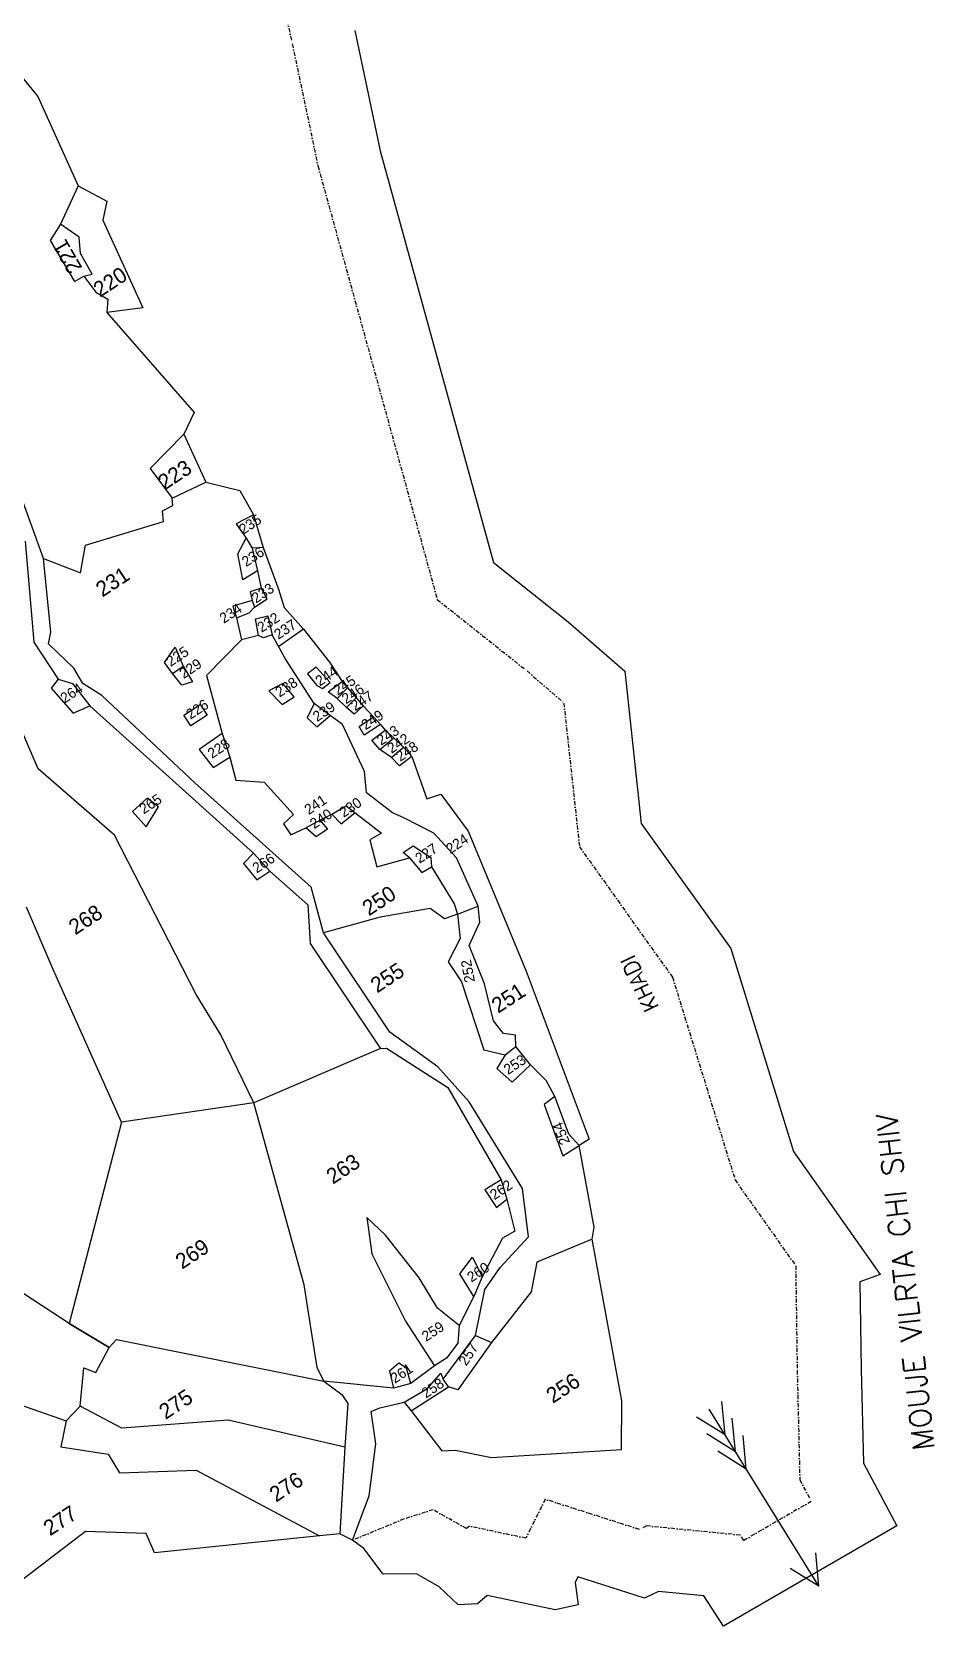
# Model space of a CAD drawing. Header units: metres. Extents: x 321058 to 325379, y 1822357 to 1826807.
# Drawn here: x 324270 to 325379, y 1822552 to 1824513 of the extents above; entities that cross this region are included whole.
import ezdxf
from ezdxf.enums import TextEntityAlignment as Align

# ---------------------------------------------------------------- set-up
doc = ezdxf.new("R2010")
doc.units = ezdxf.units.M
doc.linetypes.add('DASHDOT', pattern=[1, 0.5, -0.25, 0, -0.25])
for name, color, linetype in [('OFF', 1, 'Continuous'), ('POLY_PARCEL', 6, 'Continuous'), ('POLY_WATER', 4, 'Continuous'), ('TEXT_MAPIN', 7, 'Continuous'), ('TEXT_MAPOUT', 7, 'Continuous'), ('TEXT_PARCEL', 7, 'Continuous'), ('V_BOUND_LINE', 7, 'Continuous'), ('V_BOUND_STREAM_LINE', 7, 'DASHDOT')]:
    doc.layers.add(name, color=color, linetype=linetype)
doc.styles.get("Standard").update_dxf_attribs({"font": 'simplex.shx'})
doc.styles.add('TEXT _PARCEL', font='', dxfattribs={"height": 0.25})
doc.styles.get('TEXT _PARCEL').set_extended_font_data('Kruti Dev 050')

msp = doc.modelspace()

# ---------------------------------------------------------------- linework, layer by layer
for points in [[(325237.7, 1822601.3), (325102.7, 1822819.1)], [(325122.3, 1822787.4), (325118.3, 1822828.7)], [(325122.3, 1822787.4), (325087.1, 1822809.4)], [(325135.2, 1822766.7), (325131.1, 1822808)], [(325135.2, 1822766.7), (325100, 1822788.7)], [(325148.4, 1822745.3), (325144.4, 1822786.6)], [(325148.4, 1822745.3), (325113.2, 1822767.3)], [(325237.7, 1822601.3), (325233.7, 1822642.6)], [(325237.7, 1822601.3), (325202.5, 1822623.3)]]:
    msp.add_lwpolyline(points)
at = {"layer": 'OFF'}
for p, q in [((324955.2, 1823151.1), (324942.8, 1823143.6)), ((325333.4, 1822675.7), (325120.5, 1822552.3))]:
    msp.add_line(p, q, dxfattribs=at)
at = {"layer": 'POLY_PARCEL'}
for p, q in [((324327, 1824323.5), (324305.2, 1824276.5)), ((324305.2, 1824276.5), (324292.4, 1824256.4)), ((324328.2, 1824260.5), (324305.2, 1824276.5)), ((324305.2, 1824276.5), (324305.2, 1824276.5)), ((324292.4, 1824256.4), (324322.4, 1824205.8)), ((324329.7, 1824240.5), (324328.2, 1824260.5)), ((324344.1, 1824214.8), (324329.7, 1824240.5)), ((324322.4, 1824205.8), (324333.9, 1824212.6)), ((324333.9, 1824212.6), (324344.1, 1824214.8)), ((324333.9, 1824212.6), (324348.6, 1824192.7)), ((324348.6, 1824192.7), (324363.5, 1824184.1)), ((324363.5, 1824184.1), (324362.3, 1824168)), ((324456.8, 1824018.3), (324415.3, 1823975.8)), ((324415.3, 1823975.8), (324442.6, 1823939.7)), ((324442.6, 1823939.7), (324483.9, 1823959.1)), ((324430.4, 1823923.8), (324443.4, 1823930.6)), ((324443.4, 1823930.6), (324442.6, 1823939.7)), ((324336.1, 1823881.7), (324432, 1823910.9)), ((324432, 1823910.9), (324430.4, 1823923.8)), ((324542.5, 1823919.2), (324521.2, 1823908.1)), ((324521.2, 1823908.1), (324533.4, 1823890.5)), ((324523.2, 1823870.9), (324533.4, 1823890.5)), ((324533.4, 1823890.5), (324540.9, 1823878)), ((324329.6, 1823847.8), (324336.1, 1823881.7)), ((324336.1, 1823881.7), (324336.1, 1823881.7)), ((324529.4, 1823839.2), (324523.2, 1823870.9)), ((324554.4, 1823878.7), (324540.9, 1823878)), ((324540.9, 1823878), (324547.4, 1823850.3)), ((324284.1, 1823865.3), (324329.6, 1823847.8)), ((324547.4, 1823850.3), (324529.4, 1823839.2)), ((324547.4, 1823850.3), (324551.8, 1823828.9)), ((324541, 1823813.5), (324517, 1823806.7)), ((324551.8, 1823828.9), (324538.2, 1823824.1)), ((324538.2, 1823824.1), (324541, 1823813.5)), ((324541, 1823813.5), (324543.6, 1823805.4)), ((324543.6, 1823805.4), (324559.1, 1823815.7)), ((324559.1, 1823815.7), (324551.8, 1823828.9)), ((324517, 1823806.7), (324521.6, 1823792.3)), ((324521.6, 1823792.3), (324537.1, 1823798.4)), ((324521.6, 1823792.3), (324527.6, 1823765.4)), ((324537.1, 1823798.4), (324543.6, 1823805.4)), ((324544.8, 1823791.2), (324560.2, 1823794.8)), ((324548.7, 1823770.4), (324544.8, 1823791.2)), ((324560.2, 1823794.8), (324565.6, 1823771.6)), ((324565.6, 1823771.6), (324554.8, 1823767.8)), ((324581.6, 1823742.3), (324565.6, 1823771.6)), ((324604.1, 1823778.2), (324573.7, 1823756.9)), ((324432.9, 1823737.4), (324446.1, 1823756.1)), ((324446.1, 1823756.1), (324455.9, 1823732.7)), ((324527.6, 1823765.4), (324484.5, 1823721.5)), ((324548.7, 1823770.4), (324527.6, 1823765.4)), ((324554.8, 1823767.8), (324548.7, 1823770.4)), ((324442.8, 1823724), (324432.9, 1823737.4)), ((324442.8, 1823724), (324455.9, 1823732.7)), ((324455.9, 1823732.7), (324467.4, 1823713.6)), ((324617.2, 1823686.8), (324581.6, 1823742.3)), ((324619.4, 1823731.7), (324608.9, 1823723.4)), ((324636.8, 1823712.9), (324619.4, 1823731.7)), ((324302.4, 1823717.1), (324293.8, 1823705.8)), ((324454.5, 1823709.6), (324442.8, 1823724)), ((324467.4, 1823713.6), (324454.5, 1823709.6)), ((324484.5, 1823721.5), (324503.8, 1823650.1)), ((324608.9, 1823723.4), (324620.4, 1823709.3)), ((324627.4, 1823705.3), (324636.8, 1823712.9)), ((324634.4, 1823701.2), (324651.7, 1823714.1)), ((324293.8, 1823705.8), (324320.8, 1823674.9)), ((324578.5, 1823711.6), (324561.2, 1823702.4)), ((324561.2, 1823702.4), (324577.8, 1823685.6)), ((324577.8, 1823685.6), (324592.5, 1823695.3)), ((324592.5, 1823695.3), (324578.5, 1823711.6)), ((324620.4, 1823709.3), (324627.4, 1823705.3)), ((324645.4, 1823693.3), (324634.4, 1823701.2)), ((324645.4, 1823693.3), (324658.2, 1823706.1)), ((324657, 1823682.2), (324645.4, 1823693.3)), ((324657, 1823682.2), (324669, 1823694.5)), ((324320.8, 1823674.9), (324341.2, 1823684.3)), ((324456.7, 1823672.6), (324476.8, 1823685.8)), ((324465.4, 1823659.5), (324456.7, 1823672.6)), ((324485.5, 1823672.7), (324465.4, 1823659.5)), ((324476.8, 1823685.8), (324485.5, 1823672.7)), ((324617.2, 1823686.8), (324608.5, 1823669.3)), ((324636.9, 1823672.1), (324617.2, 1823686.8)), ((324666.2, 1823673.8), (324657, 1823682.2)), ((324677.5, 1823684.1), (324666.2, 1823673.8)), ((324277.9, 1823606.7), (324249.8, 1823671.3)), ((324608.5, 1823669.3), (324620.3, 1823658.2)), ((324620.3, 1823658.2), (324636.9, 1823672.1)), ((324651.9, 1823661), (324636.9, 1823672.1)), ((324678.8, 1823603.4), (324651.9, 1823661)), ((324672.6, 1823658.6), (324690, 1823670.5)), ((324678.7, 1823648.2), (324672.6, 1823658.6)), ((324698.6, 1823661.3), (324678.7, 1823648.2)), ((324687.9, 1823642), (324704.3, 1823654.2)), ((324503.8, 1823650.1), (324475.6, 1823630.5)), ((324503.8, 1823650.1), (324513.2, 1823620.8)), ((324697.7, 1823630.4), (324687.9, 1823642)), ((324697.7, 1823630.4), (324714.9, 1823644.7)), ((324712.1, 1823620.5), (324726.8, 1823633.3)), ((324475.6, 1823630.5), (324492.9, 1823608.4)), ((324492.9, 1823608.4), (324513.2, 1823620.8)), ((324513.2, 1823620.8), (324520.7, 1823592.5)), ((324712.1, 1823620.5), (324697.7, 1823630.4)), ((324721.8, 1823610.2), (324712.1, 1823620.5)), ((324737, 1823621.7), (324721.8, 1823610.2)), ((324371.7, 1823525.1), (324277.9, 1823606.7)), ((324681.6, 1823577.3), (324678.8, 1823603.4)), ((324520.7, 1823592.5), (324555.6, 1823590.1)), ((324555.6, 1823590.1), (324591.5, 1823550.6)), ((324713.2, 1823552.7), (324681.6, 1823577.3)), ((324411.8, 1823570.5), (324393.8, 1823554.2)), ((324410.6, 1823535.4), (324425.6, 1823559.7)), ((324425.6, 1823559.7), (324411.8, 1823570.5)), ((324639, 1823550.9), (324656.5, 1823561.3)), ((324656.5, 1823561.3), (324699.9, 1823527.6)), ((324393.8, 1823554.2), (324410.6, 1823535.4)), ((324591.5, 1823550.6), (324579.2, 1823539.1)), ((324579.2, 1823539.1), (324588.3, 1823525.3)), ((324606.9, 1823534.1), (324624.1, 1823543.3)), ((324624.1, 1823543.3), (324639, 1823550.9)), ((324624.1, 1823543.3), (324633.5, 1823532.3)), ((324639, 1823550.9), (324650.2, 1823538.9)), ((324650.2, 1823538.9), (324667.3, 1823553)), ((324727.3, 1823546.5), (324713.2, 1823552.7)), ((324764.2, 1823527.6), (324727.3, 1823546.5)), ((324471.9, 1823329.2), (324371.7, 1823525.1)), ((324588.3, 1823525.3), (324606.9, 1823534.1)), ((324619.6, 1823523.2), (324606.9, 1823534.1)), ((324633.5, 1823532.3), (324619.6, 1823523.2)), ((324699.9, 1823527.6), (324685.5, 1823519.2)), ((324685.5, 1823519.2), (324694, 1823486)), ((324792, 1823497.2), (324764.2, 1823527.6)), ((324542.4, 1823502.8), (324530.2, 1823490.2)), ((324694, 1823486), (324734.4, 1823497.1)), ((324726.5, 1823503.9), (324738.9, 1823512.1)), ((324734.4, 1823497.1), (324726.5, 1823503.9)), ((324734.4, 1823497.1), (324749.4, 1823479.3)), ((324738.9, 1823512.1), (324760.6, 1823497.6)), ((324760.6, 1823497.6), (324761.5, 1823486.2)), ((324818.8, 1823437.8), (324792, 1823497.2)), ((324530.2, 1823490.2), (324546.7, 1823470.1)), ((324546.7, 1823470.1), (324562.7, 1823480.8)), ((324749.4, 1823479.3), (324761.5, 1823486.2)), ((324761.5, 1823486.2), (324789.3, 1823440.7)), ((324789.3, 1823440.7), (324793.3, 1823427.8)), ((324793.3, 1823427.8), (324818.8, 1823437.8)), ((324820.7, 1823418), (324818.8, 1823437.8)), ((324296.2, 1823359.8), (324263.5, 1823436.7)), ((324698.2, 1823424.2), (324628.5, 1823405.1)), ((324759.8, 1823434.9), (324698.2, 1823424.2)), ((324777.2, 1823422), (324759.8, 1823434.9)), ((324793.3, 1823427.8), (324777.2, 1823422)), ((324793.3, 1823427.8), (324796.5, 1823397.8)), ((324807.5, 1823389.4), (324820.7, 1823418)), ((324796.5, 1823397.8), (324781.9, 1823369.4)), ((324826.4, 1823342.1), (324807.5, 1823389.4)), ((324380, 1823172), (324296.2, 1823359.8)), ((324781.9, 1823369.4), (324798.2, 1823344.7)), ((324798.2, 1823344.7), (324825.7, 1823260.9)), ((324837.5, 1823296.7), (324826.4, 1823342.1)), ((324502.4, 1823279.6), (324471.9, 1823329.2)), ((324849.8, 1823281.2), (324837.5, 1823296.7)), ((324864.6, 1823279.2), (324849.8, 1823281.2)), ((324542.8, 1823195.8), (324502.4, 1823279.6)), ((324698.5, 1823262.5), (324542.8, 1823195.8)), ((324825.7, 1823260.9), (324851.9, 1823254.9)), ((324851.9, 1823254.9), (324865, 1823265)), ((324865, 1823265), (324864.6, 1823279.2)), ((324883.1, 1823242.6), (324865, 1823265)), ((324851.9, 1823254.9), (324841.7, 1823238.2)), ((324860.6, 1823221.3), (324883.1, 1823242.6)), ((324902.5, 1823223.3), (324883.1, 1823242.6)), ((324841.7, 1823238.2), (324860.6, 1823221.3)), ((324913.1, 1823203.8), (324902.5, 1823223.3)), ((324913.1, 1823203.8), (324899.7, 1823193.9)), ((324930.3, 1823157.5), (324913.1, 1823203.8)), ((324542.8, 1823195.8), (324380, 1823172)), ((324604.8, 1822972), (324542.8, 1823195.8)), ((324899.7, 1823193.9), (324922.7, 1823130.5)), ((324380, 1823172), (324315.7, 1822924.7)), ((324922.7, 1823130.5), (324942.8, 1823143.6)), ((324942.8, 1823143.6), (324930.3, 1823157.5)), ((324847.2, 1823101.3), (324826.9, 1823089)), ((324826.9, 1823089), (324841.1, 1823067.3)), ((324841.1, 1823067.3), (324853.8, 1823077.3)), ((324704.9, 1823033.3), (324682, 1823054.7)), ((324682, 1823054.7), (324688.1, 1823010)), ((324746.2, 1822980.7), (324704.9, 1823033.3)), ((324958.7, 1823028.1), (324890.8, 1823000)), ((324315.7, 1822924.7), (324189.6, 1823006.6)), ((324688.1, 1823010), (324729.2, 1822927.4)), ((324796.3, 1822985.7), (324811.8, 1823005.9)), ((324811.8, 1823005.9), (324823.8, 1822982)), ((324890.8, 1823000), (324883.9, 1822963.3)), ((324620.6, 1822870.5), (324604.8, 1822972)), ((324768.6, 1822943.4), (324746.2, 1822980.7)), ((324813.3, 1822957.9), (324796.3, 1822985.7)), ((324883.9, 1822963.3), (324835, 1822901.2)), ((324795.4, 1822922.2), (324768.6, 1822943.4)), ((324315.7, 1822924.7), (324365.1, 1822894.8)), ((324365.1, 1822894.8), (324315.7, 1822924.7)), ((324729.2, 1822927.4), (324765.2, 1822872.5)), ((324815.6, 1822909.9), (324835, 1822901.2)), ((324348.8, 1822864.1), (324365.1, 1822894.8)), ((324365.1, 1822894.8), (324373.9, 1822905)), ((324373.9, 1822905), (324628.8, 1822853.5)), ((324835, 1822901.2), (324793.6, 1822842.9)), ((324329.2, 1822823), (324333.9, 1822869.8)), ((324333.9, 1822869.8), (324348.8, 1822864.1)), ((324628.8, 1822853.5), (324620.6, 1822870.5)), ((324721.2, 1822875.7), (324709.9, 1822866)), ((324730.7, 1822869.7), (324721.2, 1822875.7)), ((324735.9, 1822850.9), (324730.7, 1822869.7)), ((324709.9, 1822866), (324714.6, 1822844.9)), ((324782.3, 1822846.6), (324775.5, 1822856)), ((324223.1, 1822835.8), (324312.2, 1822804.8)), ((324736.2, 1822817.3), (324782.3, 1822846.6)), ((324793.6, 1822842.9), (324782.3, 1822846.6)), ((324329.2, 1822823), (324312.2, 1822804.8)), ((324380.4, 1822795.8), (324329.2, 1822823)), ((324312.2, 1822804.8), (324305.6, 1822772.8)), ((324511.3, 1822805.7), (324380.4, 1822795.8)), ((324654.8, 1822772.3), (324511.3, 1822805.7)), ((324511.3, 1822805.7), (324511.3, 1822805.7)), ((324305.6, 1822772.8), (324363.8, 1822763.8)), ((324363.8, 1822763.8), (324377.8, 1822740.9)), ((324377.8, 1822740.9), (324472, 1822744.3)), ((324472, 1822744.3), (324623.8, 1822663.4))]:
    msp.add_line(p, q, dxfattribs=at)
at = {"layer": 'POLY_WATER'}
for p, q in [((324667.1, 1824514.6), (324698.2, 1824366.8)), ((324238.6, 1824480.6), (324277.3, 1824433.3)), ((324277.3, 1824433.3), (324327, 1824323.5)), ((324698.2, 1824366.8), (324837.6, 1823860.5)), ((324327, 1824323.5), (324362, 1824304.7)), ((324362, 1824304.7), (324357.2, 1824281.5)), ((324357.2, 1824281.5), (324406.4, 1824173.6)), ((324406.4, 1824173.6), (324362.3, 1824168)), ((324362.3, 1824168), (324469.4, 1824045)), ((324284.1, 1823865.3), (324215.9, 1824054.2)), ((324469.4, 1824045), (324456.8, 1824018.3)), ((324456.8, 1824018.3), (324483.9, 1823959.1)), ((324483.9, 1823959.1), (324525.5, 1823949)), ((324525.5, 1823949), (324542.5, 1823919.2)), ((324542.5, 1823919.2), (324554.4, 1823878.7)), ((324261.9, 1823886.7), (324272.4, 1823762.6)), ((324554.4, 1823878.7), (324573.3, 1823827.6)), ((324293.3, 1823774.7), (324284.1, 1823865.3)), ((324837.6, 1823860.5), (324929.3, 1823787.5)), ((324573.3, 1823827.6), (324580.3, 1823805.1)), ((324580.3, 1823805.1), (324604.1, 1823778.2)), ((324290.3, 1823760.2), (324293.3, 1823774.7)), ((324604.1, 1823778.2), (324636, 1823737.7)), ((324929.3, 1823787.5), (324999, 1823726.6)), ((324272.4, 1823762.6), (324302.4, 1823717.1)), ((324321.4, 1823730.3), (324290.3, 1823760.2)), ((324636, 1823737.7), (324651.7, 1823714.1)), ((324302.4, 1823717.1), (324319.9, 1823711.5)), ((324332.7, 1823711.4), (324321.4, 1823730.3)), ((324651.7, 1823714.1), (324658.2, 1823706.1)), ((324999, 1823726.6), (325019.3, 1823539.6)), ((324319.9, 1823711.5), (324341.2, 1823684.3)), ((324355.9, 1823697), (324332.7, 1823711.4)), ((324470.3, 1823589.6), (324355.9, 1823697)), ((324658.2, 1823706.1), (324677.5, 1823684.1)), ((324341.2, 1823684.3), (324463.2, 1823574.2)), ((324677.5, 1823684.1), (324690, 1823670.5)), ((324690, 1823670.5), (324698.6, 1823661.3)), ((324698.6, 1823661.3), (324704.3, 1823654.2)), ((324704.3, 1823654.2), (324714.9, 1823644.7)), ((324714.9, 1823644.7), (324726.8, 1823633.3)), ((324726.8, 1823633.3), (324737, 1823621.7)), ((324737, 1823621.7), (324755.7, 1823569.6)), ((324613.5, 1823460.9), (324470.3, 1823589.6)), ((324755.7, 1823569.6), (324772.7, 1823575.5)), ((324772.7, 1823575.5), (324806.3, 1823529.8)), ((324463.2, 1823574.2), (324542.4, 1823502.8)), ((325019.3, 1823539.6), (325129.2, 1823385.7)), ((324806.3, 1823529.8), (324877.8, 1823357.7)), ((324542.4, 1823502.8), (324562.7, 1823480.8)), ((324562.7, 1823480.8), (324609.4, 1823439.5)), ((324628.5, 1823405.1), (324613.5, 1823460.9)), ((324609.4, 1823439.5), (324612, 1823392)), ((324710.2, 1823282.8), (324628.5, 1823405.1)), ((324612, 1823392), (324696.4, 1823265.7)), ((325129.2, 1823385.7), (325206.3, 1823136.1)), ((324877.8, 1823357.7), (324955.2, 1823151.1)), ((324769.1, 1823240.3), (324710.2, 1823282.8)), ((324696.4, 1823265.7), (324698.5, 1823262.5)), ((324698.5, 1823262.5), (324706.2, 1823263)), ((324706.2, 1823263), (324781.6, 1823214.9)), ((324807.7, 1823197.3), (324769.1, 1823240.3)), ((324781.6, 1823214.9), (324847.2, 1823101.3)), ((324873.4, 1823090.7), (324807.7, 1823197.3)), ((324961.5, 1823042.9), (324942.8, 1823143.6)), ((325206.3, 1823136.1), (325312.9, 1822984.9)), ((324847.2, 1823101.3), (324853.8, 1823077.3)), ((324880.5, 1823031.2), (324873.4, 1823090.7)), ((324853.8, 1823077.3), (324863.6, 1823038)), ((324848.7, 1823029.3), (324823.8, 1822982)), ((324845.8, 1822993.5), (324880.5, 1823031.2)), ((324863.6, 1823038), (324848.7, 1823029.3)), ((324958.7, 1823028.1), (324961.5, 1823042.9)), ((324995.3, 1822829.6), (324958.7, 1823028.1)), ((324827.1, 1822966.3), (324845.8, 1822993.5)), ((324823.8, 1822982), (324813.3, 1822957.9)), ((325312.9, 1822984.9), (325288.1, 1822975.6)), ((325288.1, 1822975.6), (325289.8, 1822868.4)), ((324813.3, 1822957.9), (324795.4, 1822922.2)), ((324815.6, 1822909.9), (324827.1, 1822966.3)), ((324775.5, 1822856), (324815.6, 1822909.9)), ((324795.4, 1822922.2), (324793.7, 1822900.4)), ((324793.7, 1822900.4), (324779.6, 1822881.9)), ((324765.2, 1822872.5), (324735.9, 1822850.9)), ((324779.6, 1822881.9), (324765.2, 1822872.5)), ((324714.6, 1822844.9), (324628.8, 1822853.5)), ((324628.8, 1822853.5), (324650.9, 1822837.2)), ((324735.9, 1822850.9), (324714.6, 1822844.9)), ((324756.6, 1822844.7), (324772.9, 1822863.5)), ((324772.9, 1822863.5), (324775.5, 1822856)), ((325289.8, 1822868.4), (325292.4, 1822752.8)), ((324650.9, 1822837.2), (324658.3, 1822826.1)), ((324727.6, 1822827.9), (324756.6, 1822844.7)), ((324994.9, 1822769.6), (324995.3, 1822829.6)), ((324658.3, 1822826.1), (324654.8, 1822772.3)), ((324687.2, 1822816.2), (324697.9, 1822820.9)), ((324692.8, 1822776.4), (324687.2, 1822816.2)), ((324697.9, 1822820.9), (324727.6, 1822827.9)), ((324727.6, 1822827.9), (324736.2, 1822817.3)), ((324736.2, 1822817.3), (324774.2, 1822768.1)), ((324654.8, 1822772.3), (324648.5, 1822665.9)), ((324684.5, 1822712.6), (324692.8, 1822776.4)), ((324774.2, 1822768.1), (324790.3, 1822768.8)), ((324790.3, 1822768.8), (324835.2, 1822759.6)), ((324835.2, 1822759.6), (324994.9, 1822769.6)), ((324835.2, 1822759.6), (324835.2, 1822759.6)), ((324994.9, 1822769.6), (324994.9, 1822769.6)), ((325292.4, 1822752.8), (325333.4, 1822675.7)), ((324664.3, 1822658.1), (324684.5, 1822712.6)), ((324678.1, 1822647.8), (324664.3, 1822658.1)), ((324701.9, 1822616.4), (324678.1, 1822647.8)), ((324742.7, 1822616.6), (324701.9, 1822616.4)), ((324770.8, 1822600.7), (324742.7, 1822616.6)), ((324794.2, 1822578.5), (324770.8, 1822600.7)), ((324941.4, 1822612.8), (324938, 1822606.1)), ((324938, 1822606.1), (324941.8, 1822578.5)), ((325023.3, 1822586.7), (324941.4, 1822612.8)), ((325040.3, 1822595.1), (325023.3, 1822586.7)), ((325096, 1822589.6), (325040.3, 1822595.1)), ((324817.9, 1822579.7), (324794.2, 1822578.5)), ((324829.9, 1822590.1), (324817.9, 1822579.7)), ((324913.3, 1822572.2), (324829.9, 1822590.1)), ((324941.8, 1822578.5), (324913.3, 1822572.2)), ((325120.5, 1822552.3), (325096, 1822589.6))]:
    msp.add_line(p, q, dxfattribs=at)
at = {"layer": 'V_BOUND_LINE'}
for p, q in [((324335.9, 1822668.9), (324247, 1822600.8)), ((324410.6, 1822666.3), (324335.9, 1822668.9)), ((324420.8, 1822642.3), (324410.6, 1822666.3)), ((324623.8, 1822663.4), (324420.8, 1822642.3)), ((324648.5, 1822665.9), (324623.8, 1822663.4)), ((324664.3, 1822658.1), (324648.5, 1822665.9))]:
    msp.add_line(p, q, dxfattribs=at)
at = {"layer": 'V_BOUND_STREAM_LINE', "ltscale": 10}
for p, q in [((324518.5, 1824823.2), (324590.2, 1824498.1)), ((324590.2, 1824498.1), (324621.7, 1824348.2)), ((324621.7, 1824348.2), (324768.5, 1823814.8)), ((324768.5, 1823814.8), (324878.9, 1823727)), ((324878.9, 1823727), (324924.1, 1823687.5)), ((324924.1, 1823687.5), (324943.3, 1823510.7)), ((324943.3, 1823510.7), (325057.7, 1823350.3)), ((325057.7, 1823350.3), (325134.7, 1823101)), ((325134.7, 1823101), (325209.1, 1822995.6)), ((325209.1, 1822995.6), (325211, 1822866.9)), ((325211, 1822866.9), (325214.2, 1822732.3)), ((325214.2, 1822732.3), (325228.2, 1822705.8)), ((324763.3, 1822695.5), (324727.6, 1822684.1)), ((324804.4, 1822672.2), (324763.3, 1822695.5)), ((324901.2, 1822708.3), (324877.2, 1822660.5)), ((325017, 1822671.3), (324901.2, 1822708.3)), ((325228.2, 1822705.8), (325145.4, 1822657.8)), ((324727.6, 1822684.1), (324664.3, 1822658.1)), ((324727.6, 1822684.1), (324727.6, 1822684.1)), ((324808, 1822675.3), (324804.4, 1822672.2)), ((324877.2, 1822660.5), (324808, 1822675.3)), ((325025.6, 1822675.6), (325017, 1822671.3)), ((325141.1, 1822664.3), (325025.6, 1822675.6)), ((325145.4, 1822657.8), (325141.1, 1822664.3))]:
    msp.add_line(p, q, dxfattribs=at)

# ---------------------------------------------------------------- texts
at = {"layer": 'TEXT_MAPIN'}
msp.add_text('KHADI', height=19.01, rotation=115.4672, dxfattribs=at).set_placement((325041.3, 1823313.3))
at = {"layer": 'TEXT_MAPOUT'}
msp.add_text('MOUJE VILRTA CHI SHIV', height=26.408, rotation=96.3438, dxfattribs=at).set_placement((325379.8, 1822770.2))
at = {"layer": 'TEXT_PARCEL', "style": 'TEXT _PARCEL'}
for s, height, rotation, p in [('221', 19.01, 120.0132, (324332.5, 1824222.8)), ('220', 19.01, 33.3834, (324353.7, 1824185.9)), ('223', 19.01, 33.3834, (324433.2, 1823948.7)), ('235', 12.68, 33.3834, (324530.1, 1823894.4)), ('236', 12.68, 33.3834, (324533.4, 1823854.5)), ('231', 19.01, 33.3834, (324356.7, 1823817.2)), ('233', 12.68, 33.3834, (324545.6, 1823809.8)), ('232', 12.68, 33.3834, (324552.4, 1823773.7)), ('237', 12.68, 33.3834, (324573, 1823765.2)), ('225', 12.68, 33.3834, (324440.6, 1823731.9)), ('229', 12.68, 33.3834, (324456.6, 1823717)), ('244', 12.68, 33.3834, (324623.9, 1823707.8)), ('264', 12.68, 33.3834, (324310.4, 1823686.8)), ('238', 12.68, 33.3834, (324574.5, 1823694.1)), ('245', 12.68, 33.3834, (324645.9, 1823696.5)), ('226', 12.68, 33.3834, (324465, 1823666.9)), ('246', 12.68, 33.3834, (324656.3, 1823685.9)), ('247', 12.68, 33.3834, (324667.5, 1823677.4)), ('239', 12.68, 33.3834, (324620.7, 1823664.1)), ('249', 12.68, 33.3834, (324680.2, 1823653.8)), ('243', 12.68, 33.3834, (324699.4, 1823634.9)), ('228', 12.68, 33.3834, (324491.4, 1823618.7)), ('242', 12.68, 33.3834, (324712.2, 1823625.1)), ('248', 12.68, 33.3834, (324722.9, 1823615.1)), ('265', 12.68, 33.3834, (324407.5, 1823550.5)), ('241', 12.68, 33.3834, (324610.3, 1823549.6)), ('240', 12.68, 33.3834, (324617.1, 1823532.3)), ('230', 12.68, 33.3834, (324653.3, 1823546.3)), ('224', 12.68, 33.3834, (324784.5, 1823501.5)), ('266', 12.68, 33.3834, (324546.5, 1823477.8)), ('227', 12.68, 33.3834, (324746.6, 1823489.7)), ('250', 19.01, 33.3834, (324684.3, 1823425)), ('268', 19.01, 33.3834, (324323.4, 1823401.7)), ('255', 19.01, 33.3834, (324694.5, 1823330.3)), ('252', 12.68, 100.7409, (324814.9, 1823345.1)), ('251', 19.01, 33.3834, (324843.3, 1823305.3)), ('253', 12.68, 33.3834, (324855.4, 1823230)), ('254', 12.68, 112.0612, (324931.9, 1823147.3)), ('263', 19.01, 33.3834, (324640.1, 1823095.2)), ('262', 12.68, 33.3834, (324838.6, 1823076)), ('269', 19.01, 33.3834, (324454.6, 1822990.6)), ('260', 12.68, 33.3834, (324810.4, 1822974.7)), ('259', 12.68, 33.3834, (324754.7, 1822901.8)), ('257', 12.68, 56.559, (324804.1, 1822871.5)), ('261', 12.68, 33.3834, (324716.3, 1822850.3)), ('258', 12.68, 33.3834, (324754.5, 1822832.1)), ('256', 19.01, 33.3834, (324910.5, 1822825.6)), ('275', 19.01, 33.3834, (324434.4, 1822805.8)), ('276', 19.01, 33.3834, (324570.2, 1822704.1)), ('277', 19.01, 33.3834, (324292.3, 1822662.6))]:
    msp.add_text(s, height=height, rotation=rotation, dxfattribs=at).set_placement(p)
msp.add_text('234', height=12.68, rotation=33.3834, dxfattribs=at).set_placement((324529.7, 1823800.5), align=Align.RIGHT)

doc.saveas('drawing.dxf')
